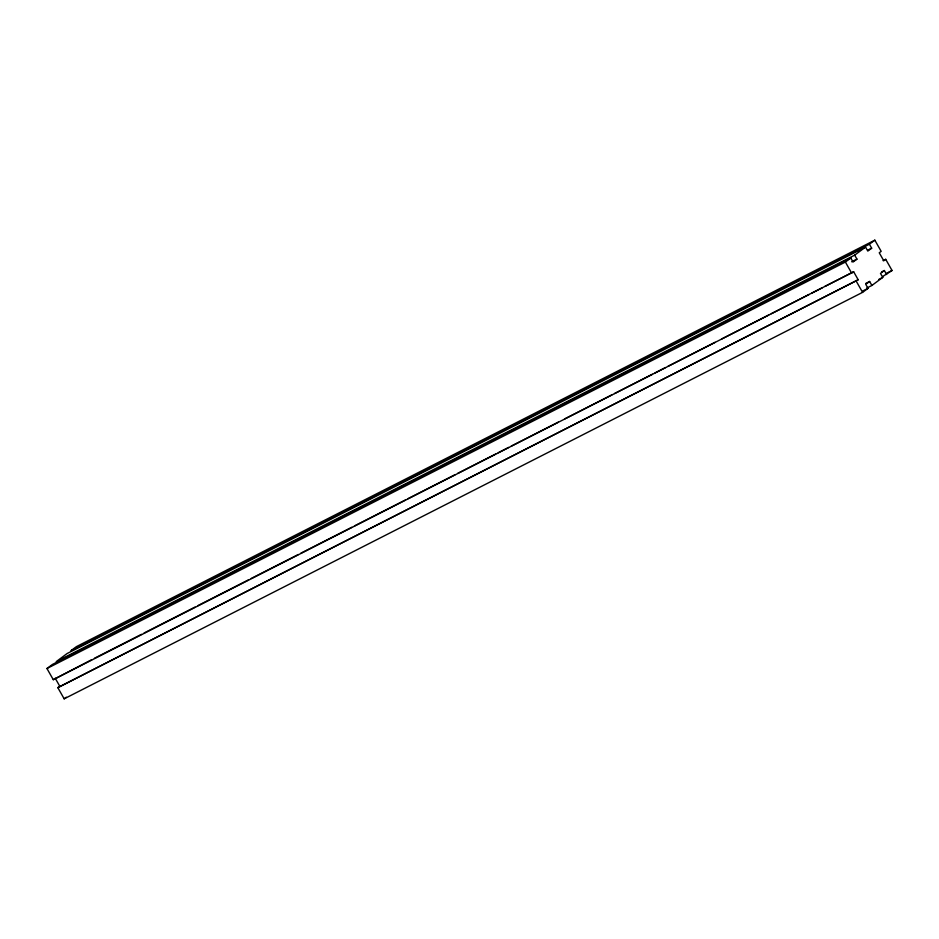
<?xml version="1.0" encoding="UTF-8"?>
<svg xmlns="http://www.w3.org/2000/svg" width="939" height="939" viewBox="0 0 939 939"><rect width="100%" height="100%" fill="white"/><g stroke="black" fill="none" stroke-linecap="round" stroke-linejoin="round"><path stroke-width="1.41" d="M866.662 288.12L871.897 285.456L869.631 281.465L865.758 284.341L868.023 288.332L862.589 292.358L64.169 698.827L57.819 687.653L858.187 279.752L853.657 271.782L53.288 679.683L46.95 668.521L52.373 664.483L850.804 258.025L853.07 262.016L856.943 259.129L854.678 255.15L865.535 247.086L867.8 251.077L871.674 248.189L869.408 244.21L874.831 240.173L881.181 251.347L879.244 252.779L883.775 260.749L885.712 259.317L892.05 270.479L882.707 276.512M53.288 679.683L91.822 659.624M57.819 687.653L858.187 279.752M64.169 698.827L66.34 697.208M46.95 668.521L845.382 262.051L850.804 258.025M886.627 274.517L884.362 270.526L880.489 273.402L882.754 277.392L871.897 285.456M874.831 240.173L76.411 646.642L70.977 650.668L869.408 244.21M865.535 247.086L67.103 653.544L56.246 661.608L854.678 255.15M867.753 250.185L871.674 248.189M851.72 261.793L856.943 259.129M94.428 658.286L141.472 634.341M144.09 633.015L195.054 607.064M197.671 605.737L248.635 579.786M251.241 578.459L298.285 554.515M300.903 553.177L351.867 527.237M354.473 525.91L405.437 499.959M408.054 498.632L455.098 474.688M457.716 473.35L495.604 454.065M498.222 452.727L508.68 447.41M511.286 446.084L558.329 422.127M564.867 418.806L611.911 394.849M614.517 393.523L652.417 374.238M655.035 372.9L665.481 367.583M668.099 366.245L715.142 342.301M721.68 338.979L768.724 315.023M771.33 313.696L809.23 294.4M811.836 293.074L822.294 287.757M824.912 286.418L853.657 271.782M883.094 260.643L885.712 259.317M881.744 271.864L884.362 270.526M865.711 283.461L869.631 281.465M886.827 273.143L892.05 270.479M878.834 279.388L882.754 277.392M862.788 290.996L868.023 288.332M845.382 262.051L851.72 273.226M856.251 281.195L862.589 292.358M55.225 678.251L59.756 686.221"/></g></svg>
